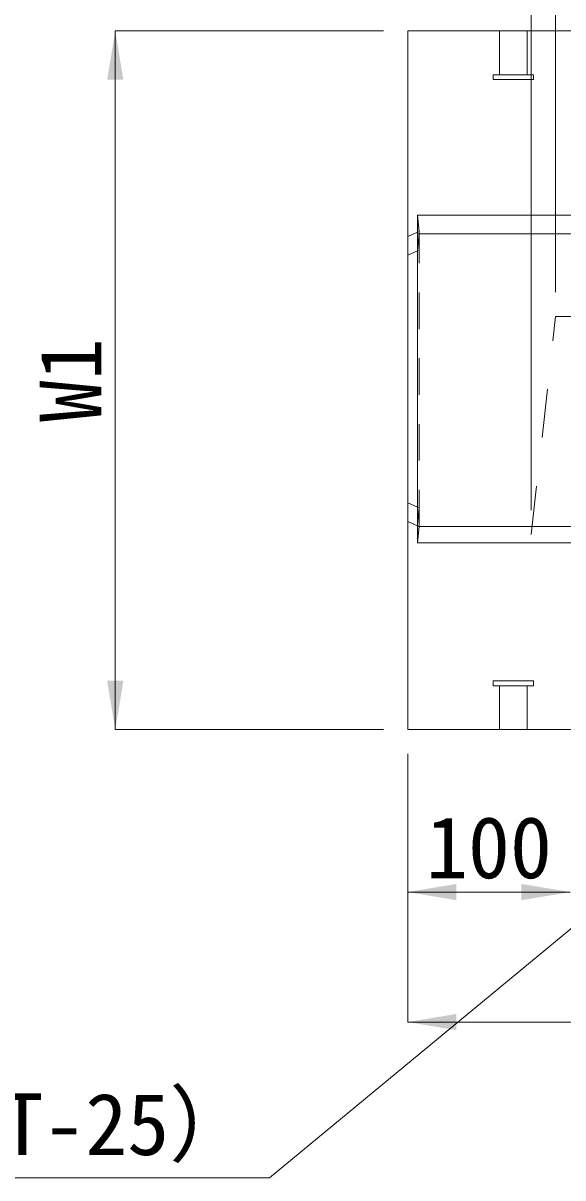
# Model space of a CAD drawing. Units: millimetres at full size; details may follow other scales. Extents: x -36174 to -11409, y 24892 to 47415.
# Drawn here: x -30964 to -30631, y 41006 to 41716 of the extents above; entities that cross this region are included whole.
import ezdxf
from ezdxf.enums import TextEntityAlignment as Align

# ---------------------------------------------------------------- set-up
doc = ezdxf.new("R2010")
doc.units = ezdxf.units.MM
doc.header["$LTSCALE"] = 30
doc.linetypes.add('USER1', pattern=[1.35, 0.75, -0.6])
doc.linetypes.add('USER2', pattern=[2, 1, -1])
for name, color, linetype, lineweight in [('側溝・本体', 7, 'Continuous', 9), ('寸法線', 7, 'Continuous', 9), ('本体', 2, 'Continuous', 20), ('ｲﾝｻｰﾄ', 3, 'USER1', 9)]:
    doc.layers.add(name, color=color, linetype=linetype, lineweight=lineweight)
doc.styles.add('ＭＳ ゴシック', font='')
doc.styles.get('ＭＳ ゴシック').set_extended_font_data('MS Gothic')

# ---------------------------------------------------------------- blocks, each defined once
blk = doc.blocks.new('filled_arrow')
at = {"color": 0, "linetype": 'Continuous', "lineweight": -2}
blk.add_solid([(7.5, 1.25), (0, 0), (7.5, -1.25)], dxfattribs=at)

msp = doc.modelspace()

# ---------------------------------------------------------------- linework, layer by layer
at = {"layer": '側溝・本体'}
for p, q in [((-30720.86, 41598.12), (-29728.86, 41598.12)), ((-30726.86, 41585.12), (-30720.86, 41587.69)), ((-30720.86, 41586.62), (-29733.36, 41586.62)), ((-30726.86, 41573.62), (-30720.86, 41576.19)), ((-30726.86, 41421.12), (-30720.86, 41418.55)), ((-30726.86, 41409.62), (-30720.86, 41407.05)), ((-30720.86, 41406.62), (-30328.86, 41406.62)), ((-30720.86, 41396.62), (-29733.36, 41396.62))]:
    msp.add_line(p, q, dxfattribs=at)
at = {"layer": '側溝・本体', "lineweight": 5}
msp.add_line((-30720.86, 41598.12), (-30720.86, 41396.62), dxfattribs=at)
at = {"layer": '側溝・本体', "linetype": 'USER1', "lineweight": 5}
for p, q in [((-30720.86, 41598.12), (-30719.86, 41588.12)), ((-30720.86, 41587.69), (-30719.86, 41588.12)), ((-30720.86, 41586.62), (-30719.86, 41576.62)), ((-30719.86, 41406.62), (-30719.86, 41588.12)), ((-30720.86, 41576.19), (-30719.86, 41576.62)), ((-30720.86, 41418.55), (-30719.86, 41418.12)), ((-30720.86, 41408.12), (-30719.86, 41418.12)), ((-30720.86, 41407.05), (-30719.86, 41406.62)), ((-30720.86, 41396.62), (-30719.86, 41406.62))]:
    msp.add_line(p, q, dxfattribs=at)
at = {"layer": '側溝・本体', "linetype": 'USER2'}
for p, q in [((-30650.86, 41401.71), (-30635.86, 41535.81)), ((-30635.86, 41535.81), (-30195.86, 41535.81))]:
    msp.add_line(p, q, dxfattribs=at)
at = {"layer": '寸法線'}
for p, q in [((-30650.86, 41416.71), (-30650.86, 41811.62)), ((-30650.86, 41416.71), (-30650.86, 41811.62)), ((-30635.86, 41550.81), (-30635.86, 41811.62)), ((-30635.86, 41550.81), (-30635.86, 41811.62)), ((-30906.86, 41711.62), (-30906.86, 41281.62)), ((-30741.86, 41711.62), (-30906.86, 41711.62)), ((-30741.86, 41281.62), (-30906.86, 41281.62)), ((-30726.86, 41266.62), (-30726.86, 41101.62)), ((-30726.86, 41266.62), (-30726.86, 41181.62)), ((-30726.86, 41181.62), (-30626.86, 41181.62)), ((-30726.86, 41101.62), (-29728.86, 41101.62))]:
    msp.add_line(p, q, dxfattribs=at)
msp.add_lwpolyline([(-30465.83, 41291.74), (-30811.86, 41005.7), (-31587.75, 41005.7)], dxfattribs=at)
at = {"layer": '本体'}
for p, q in [((-30726.86, 41711.62), (-29728.86, 41711.62)), ((-30726.86, 41281.62), (-30726.86, 41711.62)), ((-30726.86, 41281.62), (-29728.86, 41281.62))]:
    msp.add_line(p, q, dxfattribs=at)
at = {"layer": 'ｲﾝｻｰﾄ', "linetype": 'USER2'}
for p, q in [((-30670.36, 41711.62), (-30670.36, 41684.62)), ((-30653.36, 41711.62), (-30653.36, 41684.62)), ((-30674.36, 41684.62), (-30649.36, 41684.62)), ((-30674.36, 41684.62), (-30674.36, 41681.62)), ((-30649.36, 41684.62), (-30649.36, 41681.62)), ((-30674.36, 41681.62), (-30649.36, 41681.62)), ((-30674.36, 41308.62), (-30674.36, 41311.62)), ((-30674.36, 41311.62), (-30649.36, 41311.62)), ((-30674.36, 41308.62), (-30649.36, 41308.62)), ((-30670.36, 41281.62), (-30670.36, 41308.62)), ((-30653.36, 41281.62), (-30653.36, 41308.62)), ((-30649.36, 41308.62), (-30649.36, 41311.62))]:
    msp.add_line(p, q, dxfattribs=at)
at = {"layer": 'ｲﾝｻｰﾄ'}
for p, q in [((-30670.36, 41711.62), (-30653.36, 41711.62)), ((-30670.36, 41281.62), (-30653.36, 41281.62))]:
    msp.add_line(p, q, dxfattribs=at)

# ---------------------------------------------------------------- block references
at = {"layer": '寸法線', "xscale": 4, "yscale": 4}
for p, rotation in [((-30906.86, 41711.62), 270), ((-30906.86, 41281.62), 90), ((-30626.86, 41181.62), 180)]:
    msp.add_blockref('filled_arrow', p, dxfattribs=dict(at, rotation=rotation))
for p in [(-30726.86, 41181.62), (-30726.86, 41101.62)]:
    msp.add_blockref('filled_arrow', p, dxfattribs=at)

# ---------------------------------------------------------------- texts
at = {"layer": '寸法線', "style": 'ＭＳ ゴシック'}
msp.add_text('W1', height=37.98, rotation=90, dxfattribs=at).set_placement((-30934.36, 41496.62), align=Align.MIDDLE_CENTER)
msp.add_text('100', height=37.98, dxfattribs=at).set_placement((-30676.86, 41209.12), align=Align.MIDDLE_CENTER)
msp.add_text('ボルト固定式グレ－チング(T-25）', height=37.98, dxfattribs=at).set_placement((-30821.86, 41057.76), align=Align.TOP_RIGHT)

doc.saveas('drawing.dxf')
